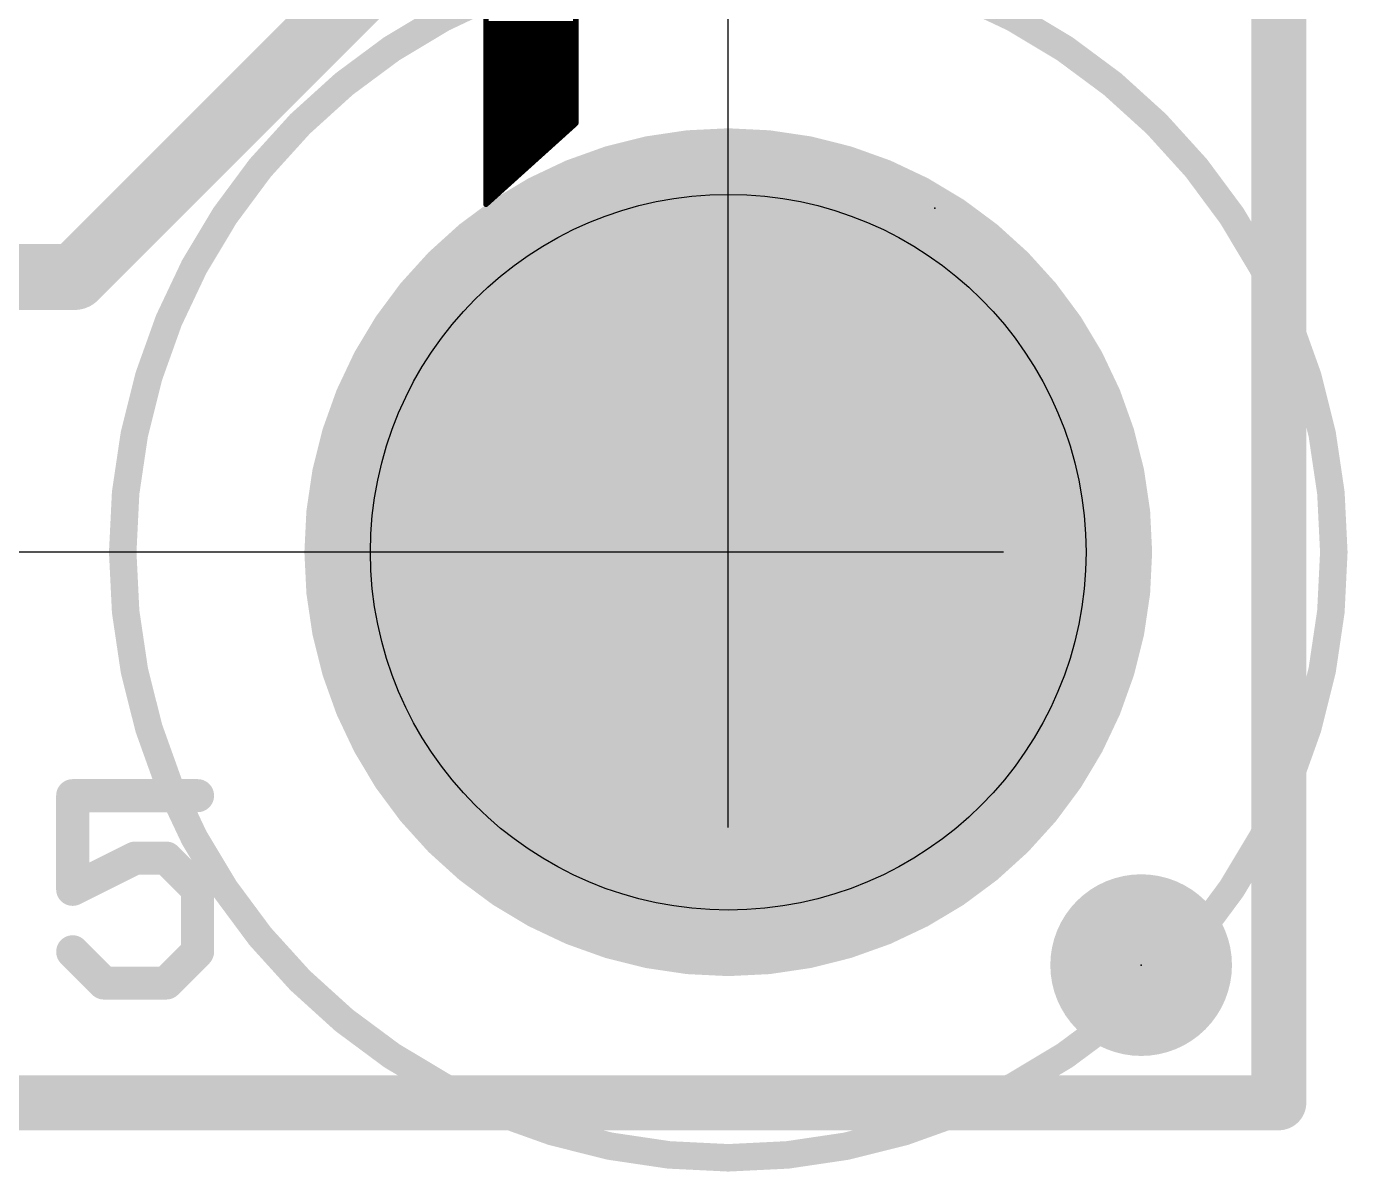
# Model space of a CAD drawing. Extents: x -8.2 to 28.1, y -0.4 to 23.5.
# Drawn here: x 9.46 to 15.56, y -0.32 to 4.97 of the extents above; entities that cross this region are included whole.
import ezdxf

# ---------------------------------------------------------------- set-up
doc = ezdxf.new("R2010")
doc.units = 0
for name, color, linetype in [('1', 12, 'CONTINUOUS'), ('16', 132, 'CONTINUOUS'), ('20', 53, 'CONTINUOUS'), ('21', 53, 'CONTINUOUS'), ('22', 53, 'CONTINUOUS'), ('23', 53, 'CONTINUOUS'), ('24', 53, 'CONTINUOUS'), ('29', 253, 'CONTINUOUS'), ('30', 253, 'CONTINUOUS'), ('39', 12, 'CONTINUOUS'), ('41', 12, 'CONTINUOUS'), ('42', 132, 'CONTINUOUS'), ('48', 253, 'CONTINUOUS')]:
    doc.layers.add(name, color=color, linetype=linetype)

# ---------------------------------------------------------------- blocks, each defined once
blk = doc.blocks.new('PIE')
at = {"const_width": 0.5}
blk.add_lwpolyline([(0, -0.25, 1), (0, 0.25, 1), (0, -0.25)], format="xyb", dxfattribs=at)

msp = doc.modelspace()

# ---------------------------------------------------------------- linework, layer by layer
at = {"layer": '1'}
for points, const_width in [([(15.24, 0), (15.24, 15.24)], 0.254), ([(11.43, 5.5563), (9.6837, 3.81)], 0.3048), ([(9.6837, 3.81), (7.62, 3.81)], 0.3048), ([(0, 0), (15.24, 0)], 0.254)]:
    msp.add_lwpolyline(points, dxfattribs=dict(at, const_width=const_width))
for points, const_width in [([(9.6837, 3.7338, 1), (9.6837, 3.8862)], 0.1524), ([(9.6299, 3.8639, 1), (9.7376, 3.7561)], 0.1524), ([(15.24, -0.0635, 1), (15.24, 0.0635)], 0.127), ([(15.1765, 0, 1), (15.3035, 0)], 0.127)]:
    msp.add_lwpolyline(points, format="xyb", dxfattribs=dict(at, const_width=const_width))
at = {"layer": '16', "const_width": 0.254}
for points in [[(15.24, 0), (15.24, 15.24)], [(0, 0), (15.24, 0)]]:
    msp.add_lwpolyline(points, dxfattribs=at)
at = {"layer": '16', "const_width": 0.127}
for points in [[(15.24, -0.0635, 1), (15.24, 0.0635)], [(15.1765, 0, 1), (15.3035, 0)]]:
    msp.add_lwpolyline(points, format="xyb", dxfattribs=at)
at = {"layer": '20', "const_width": 0.2032}
for points in [[(15.24, 0), (15.24, 15.24)], [(0, 0), (15.24, 0)]]:
    msp.add_lwpolyline(points, dxfattribs=at)
at = {"layer": '20', "const_width": 0.1016}
for points in [[(15.24, -0.0508, 1), (15.24, 0.0508)], [(15.1892, 0, 1), (15.2908, 0)]]:
    msp.add_lwpolyline(points, format="xyb", dxfattribs=at)
at = {"layer": '20'}
msp.add_circle((12.7, 2.54), 1.651, dxfattribs=at)
at = {"layer": '21', "const_width": 0.1524}
for points in [[(10.2513, 1.4168), (9.675, 1.4168)], [(9.675, 1.4168), (9.675, 0.9846)], [(9.675, 0.9846), (9.9632, 1.1287)], [(9.9632, 1.1287), (10.1072, 1.1287)], [(10.1072, 1.1287), (10.2513, 0.9846)], [(10.2513, 0.9846), (10.2513, 0.6965)], [(9.8191, 0.5524), (9.675, 0.6965)], [(10.2513, 0.6965), (10.1072, 0.5524)], [(10.1072, 0.5524), (9.8191, 0.5524)]]:
    msp.add_lwpolyline(points, dxfattribs=at)
at = {"layer": '21', "const_width": 0.0762}
for points in [[(9.675, 1.4549, 1), (9.675, 1.3787)], [(9.7131, 1.4168, 1), (9.6369, 1.4168)], [(10.2513, 1.3787, 1), (10.2513, 1.4549)], [(9.9632, 1.1668, 1), (9.9632, 1.0906)], [(9.9802, 1.0946, 1), (9.9461, 1.1628)], [(10.1342, 1.1556, 1), (10.0803, 1.1017)], [(10.1072, 1.0906, 1), (10.1072, 1.1668)], [(9.658, 1.0187, 1), (9.6921, 0.9505)], [(10.2894, 0.9846, 1), (10.2132, 0.9846)], [(10.2243, 0.9577, 1), (10.2782, 1.0116)], [(9.6369, 0.9846, 1), (9.7131, 0.9846)], [(9.702, 0.7234, 1), (9.6481, 0.6696)], [(10.2132, 0.6965, 1), (10.2894, 0.6965)], [(10.2782, 0.6696, 1), (10.2243, 0.7234)], [(9.8191, 0.5906, 1), (9.8191, 0.5143)], [(9.7922, 0.5255, 1), (9.846, 0.5794)], [(10.0803, 0.5794, 1), (10.1342, 0.5255)], [(10.1072, 0.5143, 1), (10.1072, 0.5906)]]:
    msp.add_lwpolyline(points, format="xyb", dxfattribs=at)
at = {"layer": '22', "const_width": 0.0254}
for points in [[(11.9964, 4.5187), (11.9964, 6.5761)], [(11.5824, 5.5753), (11.5824, 4.1453)], [(11.5824, 4.9784), (11.9964, 4.9784)], [(11.5824, 4.953), (11.9964, 4.953)], [(11.5824, 4.9276), (11.9964, 4.9276)], [(11.5824, 4.9022), (11.9964, 4.9022)], [(11.5824, 4.8768), (11.9964, 4.8768)], [(11.5824, 4.8514), (11.9964, 4.8514)], [(11.5824, 4.826), (11.9964, 4.826)], [(11.5824, 4.8006), (11.9964, 4.8006)], [(11.5824, 4.7752), (11.9964, 4.7752)], [(11.5824, 4.7498), (11.9964, 4.7498)], [(11.5824, 4.7244), (11.9964, 4.7244)], [(11.5824, 4.699), (11.9964, 4.699)], [(11.5824, 4.6736), (11.9964, 4.6736)], [(11.5824, 4.6482), (11.9964, 4.6482)], [(11.5824, 4.6228), (11.9964, 4.6228)], [(11.5824, 4.5974), (11.9964, 4.5974)], [(11.5824, 4.572), (11.9964, 4.572)], [(11.5824, 4.5466), (11.9964, 4.5466)], [(11.5824, 4.5212), (11.9964, 4.5212)], [(11.5824, 4.1453), (11.9964, 4.5187)], [(11.5824, 4.4958), (11.971, 4.4958)], [(11.5824, 4.4704), (11.9428, 4.4704)], [(11.5824, 4.445), (11.9147, 4.445)], [(11.5824, 4.4196), (11.8865, 4.4196)], [(11.5824, 4.3942), (11.8584, 4.3942)], [(11.5824, 4.3688), (11.8302, 4.3688)], [(11.5824, 4.3434), (11.802, 4.3434)], [(11.5824, 4.318), (11.7739, 4.318)], [(11.5824, 4.2926), (11.7457, 4.2926)], [(11.5824, 4.2672), (11.7176, 4.2672)], [(11.5824, 4.2418), (11.6894, 4.2418)], [(11.5824, 4.2164), (11.6612, 4.2164)], [(11.5824, 4.191), (11.6331, 4.191)], [(11.5824, 4.1656), (11.6049, 4.1656)]]:
    msp.add_lwpolyline(points, dxfattribs=at)
at = {"layer": '22', "const_width": 0.0127}
for points in [[(11.5824, 4.9594, 1), (11.5824, 4.9466)], [(11.5824, 4.934, 1), (11.5824, 4.9212)], [(11.9964, 4.9466, 1), (11.9964, 4.9594)], [(11.9964, 4.9212, 1), (11.9964, 4.934)], [(11.5824, 4.9086, 1), (11.5824, 4.8959)], [(11.5824, 4.8832, 1), (11.5824, 4.8704)], [(11.9964, 4.8959, 1), (11.9964, 4.9086)], [(11.9964, 4.8704, 1), (11.9964, 4.8832)], [(11.5824, 4.8578, 1), (11.5824, 4.845)], [(11.5824, 4.8324, 1), (11.5824, 4.8197)], [(11.9964, 4.845, 1), (11.9964, 4.8578)], [(11.9964, 4.8197, 1), (11.9964, 4.8324)], [(11.5824, 4.807, 1), (11.5824, 4.7942)], [(11.5824, 4.7816, 1), (11.5824, 4.7688)], [(11.5824, 4.7562, 1), (11.5824, 4.7435)], [(11.9964, 4.7942, 1), (11.9964, 4.807)], [(11.9964, 4.7688, 1), (11.9964, 4.7816)], [(11.9964, 4.7435, 1), (11.9964, 4.7562)], [(11.5824, 4.7308, 1), (11.5824, 4.718)], [(11.5824, 4.7054, 1), (11.5824, 4.6926)], [(11.9964, 4.718, 1), (11.9964, 4.7308)], [(11.9964, 4.6926, 1), (11.9964, 4.7054)], [(11.5824, 4.68, 1), (11.5824, 4.6673)], [(11.5824, 4.6546, 1), (11.5824, 4.6418)], [(11.5824, 4.6292, 1), (11.5824, 4.6164)], [(11.9964, 4.6673, 1), (11.9964, 4.68)], [(11.9964, 4.6418, 1), (11.9964, 4.6546)], [(11.9964, 4.6164, 1), (11.9964, 4.6292)], [(11.5824, 4.6038, 1), (11.5824, 4.5911)], [(11.5824, 4.5784, 1), (11.5824, 4.5656)], [(11.9964, 4.5911, 1), (11.9964, 4.6038)], [(11.9964, 4.5656, 1), (11.9964, 4.5784)], [(11.5824, 4.553, 1), (11.5824, 4.5403)], [(11.5824, 4.5276, 1), (11.5824, 4.5149)], [(11.9901, 4.5187, 1), (12.0028, 4.5187)], [(12.0007, 4.514, 1), (11.9921, 4.5234)], [(11.9964, 4.5403, 1), (11.9964, 4.553)], [(11.9964, 4.5149, 1), (11.9964, 4.5276)], [(11.5824, 4.5022, 1), (11.5824, 4.4894)], [(11.5824, 4.4768, 1), (11.5824, 4.4641)], [(11.5824, 4.4514, 1), (11.5824, 4.4386)], [(11.9147, 4.4386, 1), (11.9147, 4.4514)], [(11.9428, 4.4641, 1), (11.9428, 4.4768)], [(11.971, 4.4894, 1), (11.971, 4.5022)], [(11.5824, 4.426, 1), (11.5824, 4.4132)], [(11.5824, 4.4006, 1), (11.5824, 4.3879)], [(11.8584, 4.3879, 1), (11.8584, 4.4006)], [(11.8865, 4.4132, 1), (11.8865, 4.426)], [(11.5824, 4.3752, 1), (11.5824, 4.3624)], [(11.5824, 4.3498, 1), (11.5824, 4.337)], [(11.5824, 4.3244, 1), (11.5824, 4.3117)], [(11.7739, 4.3117, 1), (11.7739, 4.3244)], [(11.802, 4.337, 1), (11.802, 4.3498)], [(11.8302, 4.3624, 1), (11.8302, 4.3752)], [(11.5824, 4.299, 1), (11.5824, 4.2862)], [(11.5824, 4.2736, 1), (11.5824, 4.2608)], [(11.7176, 4.2608, 1), (11.7176, 4.2736)], [(11.7457, 4.2862, 1), (11.7457, 4.299)], [(11.5824, 4.2482, 1), (11.5824, 4.2355)], [(11.5824, 4.2228, 1), (11.5824, 4.21)], [(11.6612, 4.21, 1), (11.6612, 4.2228)], [(11.6894, 4.2355, 1), (11.6894, 4.2482)], [(11.5824, 4.1974, 1), (11.5824, 4.1846)], [(11.5824, 4.172, 1), (11.5824, 4.1593)], [(11.5781, 4.15, 1), (11.5867, 4.1406)], [(11.5761, 4.1453, 1), (11.5887, 4.1453)], [(11.6049, 4.1593, 1), (11.6049, 4.172)], [(11.6331, 4.1846, 1), (11.6331, 4.1974)]]:
    msp.add_lwpolyline(points, format="xyb", dxfattribs=at)
at = {"layer": '23'}
for p in [(12.7, 2.54), (14.605, 0.635)]:
    msp.add_point(p, dxfattribs=at)
at = {"layer": '24'}
msp.add_point((13.6525, 4.1275), dxfattribs=at)
at = {"layer": '29', "const_width": 1.7526}
msp.add_lwpolyline([(12.7, 1.6637, 1), (12.7, 3.4163, 1), (12.7, 1.6637)], format="xyb", dxfattribs=at)
at = {"layer": '30', "const_width": 1.7526}
msp.add_lwpolyline([(12.7, 1.6637, 1), (12.7, 3.4163, 1), (12.7, 1.6637)], format="xyb", dxfattribs=at)
at = {"layer": '39', "const_width": 0.127}
msp.add_lwpolyline([(12.7, -0.254, 1), (12.7, 5.334, 1), (12.7, -0.254)], format="xyb", dxfattribs=at)
at = {"layer": '41'}
for points, const_width in [([(12.7, 4.3942, 1), (12.7, 0.6858)], 0.2032), ([(12.7, 0.6858, 1), (12.7, 4.3942)], 0.2032), ([(12.7, 4.445, 1), (12.7, 4.3434)], 0.1016), ([(12.7, 4.3434, 1), (12.7, 4.445)], 0.1016), ([(12.7, 0.7366, 1), (12.7, 0.635)], 0.1016), ([(12.7, 0.635, 1), (12.7, 0.7366)], 0.1016)]:
    msp.add_lwpolyline(points, format="xyb", dxfattribs=dict(at, const_width=const_width))
at = {"layer": '42'}
for points, const_width in [([(12.7, 4.3942, 1), (12.7, 0.6858)], 0.2032), ([(12.7, 0.6858, 1), (12.7, 4.3942)], 0.2032), ([(12.7, 4.445, 1), (12.7, 4.3434)], 0.1016), ([(12.7, 4.3434, 1), (12.7, 4.445)], 0.1016), ([(12.7, 0.7366, 1), (12.7, 0.635)], 0.1016), ([(12.7, 0.635, 1), (12.7, 0.7366)], 0.1016)]:
    msp.add_lwpolyline(points, format="xyb", dxfattribs=dict(at, const_width=const_width))
at = {"layer": '48'}
for p, q in [((12.7, 1.27), (12.7, 19.05)), ((13.97, 2.54), (-3.81, 2.54))]:
    msp.add_line(p, q, dxfattribs=at)

# ---------------------------------------------------------------- block references
at = {"layer": '1', "xscale": 0.635, "yscale": 0.635}
msp.add_blockref('PIE', (14.605, 0.635), dxfattribs=at)
at = {"layer": '29', "xscale": 0.8382, "yscale": 0.8382}
msp.add_blockref('PIE', (14.605, 0.635), dxfattribs=at)

doc.saveas('drawing.dxf')
